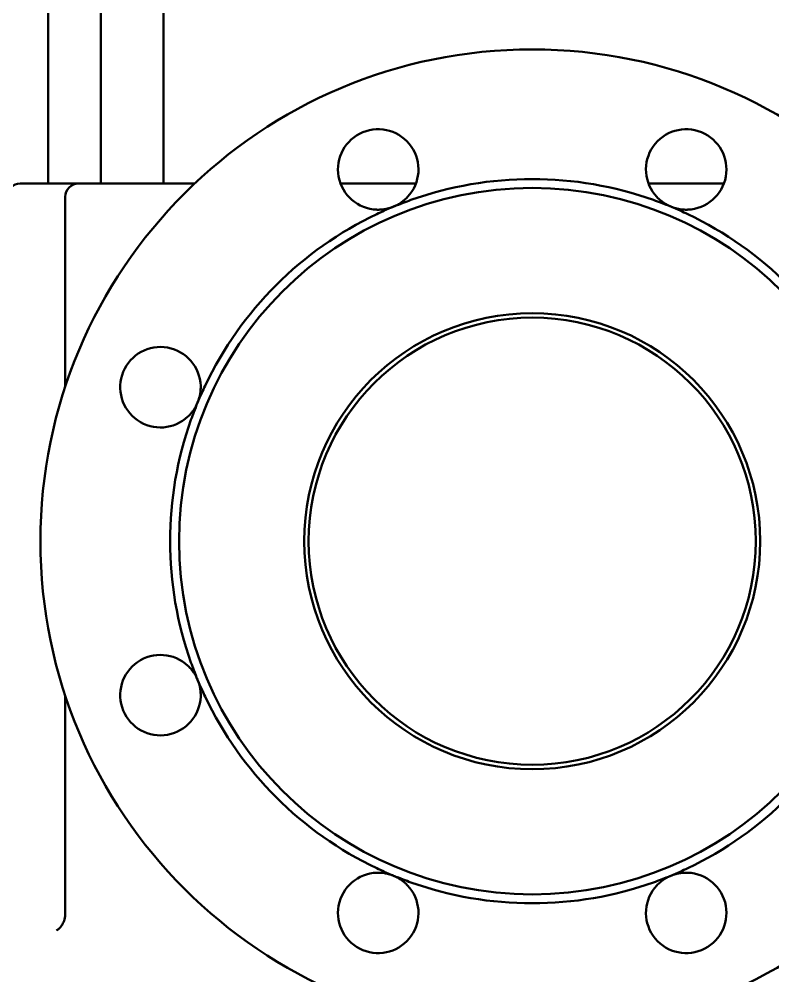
# Model space of a CAD drawing. Header units: millimetres. Extents: x 1510 to 10524, y 7125 to 13164.
# Drawn here: x 5038.24 to 5055.1, y 11276.73 to 11298.13 of the extents above; entities that cross this region are included whole.
import ezdxf

# ---------------------------------------------------------------- set-up
doc = ezdxf.new("R2010")
doc.units = ezdxf.units.MM
doc.header["$LTSCALE"] = 4
doc.layers.add('Visible (ISO)', color=7, linetype='Continuous', lineweight=50)

msp = doc.modelspace()

# ---------------------------------------------------------------- linework, layer by layer
at = {"layer": 'Visible (ISO)'}
for p, q in [((5038.895, 11319.154), (5038.895, 11294.454)), ((5040.075, 11319.154), (5040.075, 11294.454)), ((5041.475, 11319.154), (5041.475, 11294.454)), ((5039.575, 11294.454), (5038.27, 11294.454)), ((5041.299, 11294.454), (5039.575, 11294.454)), ((5041.299, 11294.454), (5042.17, 11294.454)), ((5047.119, 11294.454), (5045.433, 11294.454)), ((5054.008, 11294.454), (5052.321, 11294.454)), ((5039.275, 11289.904), (5039.275, 11294.154)), ((5039.275, 11278.119), (5039.275, 11283.004)), ((5039.24, 11277.94), (5039.24, 11277.94))]:
    msp.add_line(p, q, dxfattribs=at)
for radius in [11, 7.9, 5.1, 5]:
    msp.add_circle((5049.72, 11286.454), radius, dxfattribs=at)
for centre, radius, start, end in [((5046.276, 11294.769), 0.9, 316.9178, 268.0822), ((5053.164, 11294.769), 0.9, 271.9178, 223.0822), ((5038.27, 11294.154), 0.3, 90, 180), ((5039.575, 11294.154), 0.3, 90, 180), ((5049.72, 11286.454), 8.1, 70.4254, 109.5746), ((5049.72, 11286.454), 8.1, 110.8809, 112.5), ((5049.72, 11286.454), 8.1, 109.5746, 110.8809), ((5049.72, 11286.454), 8.1, 69.1191, 70.4254), ((5049.72, 11286.454), 8.1, 67.5, 69.1191), ((5049.72, 11286.454), 8.1, 115.4254, 154.5746), ((5049.72, 11286.454), 8.1, 114.1191, 115.4254), ((5049.72, 11286.454), 8.1, 112.5, 114.1191), ((5049.72, 11286.454), 8.1, 65.8809, 67.5), ((5049.72, 11286.454), 8.1, 64.5746, 65.8809), ((5049.72, 11286.454), 8.1, 25.4254, 64.5746), ((5041.405, 11289.898), 0.9, 1.9178, 313.0822), ((5049.72, 11286.454), 8.1, 154.5746, 155.8809), ((5049.72, 11286.454), 8.1, 155.8809, 157.5), ((5049.72, 11286.454), 8.1, 157.5, 159.1191), ((5049.72, 11286.454), 8.1, 159.1191, 160.4254), ((5049.72, 11286.454), 8.1, 160.4254, 199.5746), ((5041.405, 11283.01), 0.9, 46.9178, 358.0822), ((5049.72, 11286.454), 8.1, 199.5746, 200.8809), ((5049.72, 11286.454), 8.1, 200.8809, 202.5), ((5049.72, 11286.454), 8.1, 202.5, 204.1191), ((5049.72, 11286.454), 8.1, 204.1191, 205.4254), ((5049.72, 11286.454), 8.1, 205.4254, 244.5746), ((5049.72, 11286.454), 8.1, 295.4254, 334.5746), ((5046.276, 11278.139), 0.9, 91.9178, 43.0822), ((5049.72, 11286.454), 8.1, 244.5746, 245.8809), ((5049.72, 11286.454), 8.1, 245.8809, 247.5), ((5053.164, 11278.139), 0.9, 136.9178, 88.0822), ((5049.72, 11286.454), 8.1, 292.5, 294.1191), ((5049.72, 11286.454), 8.1, 294.1191, 295.4254), ((5049.72, 11286.454), 8.1, 247.5, 249.1191), ((5049.72, 11286.454), 8.1, 249.1191, 250.4254), ((5049.72, 11286.454), 8.1, 250.4254, 289.5746), ((5049.72, 11286.454), 8.1, 289.5746, 290.8809), ((5049.72, 11286.454), 8.1, 290.8809, 292.5)]:
    msp.add_arc(centre, radius, start, end, dxfattribs=at)
for points, knots in [([(5046.621, 11293.937), (5046.621, 11293.937), (5046.621, 11293.938), (5046.621, 11293.938), (5046.622, 11293.938), (5046.622, 11293.938), (5046.622, 11293.938), (5046.623, 11293.938), (5046.624, 11293.939), (5046.624, 11293.939), (5046.625, 11293.939), (5046.626, 11293.94), (5046.628, 11293.94), (5046.63, 11293.941), (5046.632, 11293.942), (5046.634, 11293.943), (5046.639, 11293.945), (5046.643, 11293.947), (5046.647, 11293.949), (5046.656, 11293.953), (5046.663, 11293.956), (5046.67, 11293.96), (5046.677, 11293.963), (5046.684, 11293.966), (5046.69, 11293.969), (5046.692, 11293.971), (5046.695, 11293.972), (5046.698, 11293.974), (5046.699, 11293.974), (5046.7, 11293.975), (5046.701, 11293.976), (5046.702, 11293.976), (5046.703, 11293.976), (5046.703, 11293.977), (5046.704, 11293.977), (5046.704, 11293.977), (5046.704, 11293.977), (5046.704, 11293.977), (5046.704, 11293.977), (5046.705, 11293.977), (5046.72, 11293.986), (5046.735, 11293.994), (5046.748, 11294.003), (5046.755, 11294.007), (5046.761, 11294.011), (5046.768, 11294.015), (5046.771, 11294.017), (5046.774, 11294.019), (5046.777, 11294.021), (5046.778, 11294.022), (5046.78, 11294.023), (5046.781, 11294.024), (5046.782, 11294.024), (5046.783, 11294.025), (5046.783, 11294.025), (5046.784, 11294.026), (5046.784, 11294.026), (5046.784, 11294.026), (5046.785, 11294.026), (5046.785, 11294.026), (5046.786, 11294.027), (5046.8, 11294.037), (5046.814, 11294.047), (5046.826, 11294.056), (5046.833, 11294.061), (5046.839, 11294.066), (5046.845, 11294.071), (5046.848, 11294.074), (5046.851, 11294.076), (5046.854, 11294.078), (5046.855, 11294.08), (5046.856, 11294.081), (5046.858, 11294.082), (5046.859, 11294.083), (5046.859, 11294.083), (5046.86, 11294.084), (5046.861, 11294.084), (5046.861, 11294.085), (5046.862, 11294.086), (5046.875, 11294.097), (5046.887, 11294.108), (5046.899, 11294.119), (5046.911, 11294.131), (5046.923, 11294.143), (5046.933, 11294.154)], [0, 0, 0, 0, 0.001953, 0.001953, 0.001953, 0.003906, 0.003906, 0.003906, 0.007812, 0.007812, 0.007812, 0.015625, 0.015625, 0.015625, 0.03125, 0.03125, 0.03125, 0.0625, 0.0625, 0.0625, 0.125, 0.125, 0.125, 0.1875, 0.1875, 0.1875, 0.21875, 0.21875, 0.21875, 0.234375, 0.234375, 0.234375, 0.242187, 0.242187, 0.242187, 0.246094, 0.246094, 0.246094, 0.25, 0.25, 0.25, 0.375, 0.375, 0.375, 0.4375, 0.4375, 0.4375, 0.46875, 0.46875, 0.46875, 0.484375, 0.484375, 0.484375, 0.492187, 0.492187, 0.492187, 0.496094, 0.496094, 0.496094, 0.5, 0.5, 0.5, 0.625, 0.625, 0.625, 0.6875, 0.6875, 0.6875, 0.71875, 0.71875, 0.71875, 0.734375, 0.734375, 0.734375, 0.742187, 0.742187, 0.742187, 0.75, 0.75, 0.75, 0.868685, 0.868685, 0.868685, 1, 1, 1, 1]), ([(5052.507, 11294.154), (5052.517, 11294.143), (5052.528, 11294.132), (5052.54, 11294.121), (5052.541, 11294.12), (5052.541, 11294.119), (5052.542, 11294.119), (5052.547, 11294.114), (5052.553, 11294.108), (5052.559, 11294.103), (5052.562, 11294.1), (5052.565, 11294.097), (5052.568, 11294.094), (5052.57, 11294.093), (5052.572, 11294.091), (5052.573, 11294.09), (5052.574, 11294.089), (5052.575, 11294.089), (5052.576, 11294.088), (5052.577, 11294.087), (5052.577, 11294.087), (5052.578, 11294.086), (5052.583, 11294.082), (5052.586, 11294.079), (5052.591, 11294.076), (5052.598, 11294.069), (5052.606, 11294.063), (5052.614, 11294.056), (5052.621, 11294.052), (5052.627, 11294.047), (5052.634, 11294.042), (5052.637, 11294.039), (5052.641, 11294.037), (5052.644, 11294.034), (5052.646, 11294.033), (5052.648, 11294.032), (5052.65, 11294.031), (5052.651, 11294.03), (5052.651, 11294.029), (5052.652, 11294.029), (5052.653, 11294.028), (5052.653, 11294.028), (5052.654, 11294.028), (5052.654, 11294.028), (5052.654, 11294.027), (5052.655, 11294.027), (5052.66, 11294.024), (5052.663, 11294.022), (5052.667, 11294.019), (5052.675, 11294.013), (5052.683, 11294.008), (5052.692, 11294.003), (5052.699, 11293.998), (5052.706, 11293.994), (5052.713, 11293.99), (5052.717, 11293.988), (5052.72, 11293.986), (5052.724, 11293.984), (5052.726, 11293.983), (5052.728, 11293.982), (5052.73, 11293.981), (5052.731, 11293.98), (5052.732, 11293.98), (5052.733, 11293.979), (5052.733, 11293.979), (5052.734, 11293.978), (5052.735, 11293.978), (5052.737, 11293.977), (5052.738, 11293.976), (5052.739, 11293.976), (5052.748, 11293.971), (5052.758, 11293.966), (5052.77, 11293.96), (5052.774, 11293.958), (5052.777, 11293.956), (5052.781, 11293.954), (5052.793, 11293.949), (5052.806, 11293.943), (5052.82, 11293.937)], [0, 0, 0, 0, 0.125, 0.125, 0.125, 0.131407, 0.131407, 0.131407, 0.1875, 0.1875, 0.1875, 0.21875, 0.21875, 0.21875, 0.234375, 0.234375, 0.234375, 0.242187, 0.242187, 0.242187, 0.248518, 0.248518, 0.248518, 0.293776, 0.293776, 0.293776, 0.375, 0.375, 0.375, 0.4375, 0.4375, 0.4375, 0.46875, 0.46875, 0.46875, 0.484375, 0.484375, 0.484375, 0.492187, 0.492187, 0.492187, 0.496094, 0.496094, 0.496094, 0.498337, 0.498337, 0.498337, 0.542625, 0.542625, 0.542625, 0.625, 0.625, 0.625, 0.6875, 0.6875, 0.6875, 0.71875, 0.71875, 0.71875, 0.734375, 0.734375, 0.734375, 0.742187, 0.742187, 0.742187, 0.748047, 0.748047, 0.748047, 0.765344, 0.765344, 0.765344, 0.875, 0.875, 0.875, 0.90625, 0.90625, 0.90625, 1, 1, 1, 1]), ([(5046.246, 11293.869), (5046.261, 11293.869), (5046.277, 11293.869), (5046.293, 11293.869), (5046.294, 11293.869), (5046.295, 11293.869), (5046.296, 11293.869), (5046.303, 11293.869), (5046.311, 11293.869), (5046.318, 11293.87), (5046.323, 11293.87), (5046.327, 11293.87), (5046.332, 11293.87), (5046.334, 11293.871), (5046.336, 11293.871), (5046.338, 11293.871), (5046.339, 11293.871), (5046.34, 11293.871), (5046.342, 11293.871), (5046.342, 11293.871), (5046.344, 11293.871), (5046.344, 11293.871), (5046.35, 11293.872), (5046.355, 11293.872), (5046.361, 11293.873), (5046.37, 11293.874), (5046.38, 11293.875), (5046.391, 11293.876), (5046.399, 11293.877), (5046.407, 11293.878), (5046.415, 11293.88), (5046.419, 11293.88), (5046.424, 11293.881), (5046.428, 11293.882), (5046.43, 11293.882), (5046.432, 11293.882), (5046.434, 11293.883), (5046.435, 11293.883), (5046.436, 11293.883), (5046.437, 11293.883), (5046.438, 11293.883), (5046.438, 11293.884), (5046.439, 11293.884), (5046.439, 11293.884), (5046.44, 11293.884), (5046.44, 11293.884), (5046.446, 11293.885), (5046.45, 11293.886), (5046.455, 11293.887), (5046.464, 11293.889), (5046.474, 11293.891), (5046.484, 11293.893), (5046.492, 11293.895), (5046.5, 11293.897), (5046.508, 11293.899), (5046.512, 11293.9), (5046.516, 11293.901), (5046.52, 11293.902), (5046.522, 11293.903), (5046.524, 11293.904), (5046.526, 11293.904), (5046.527, 11293.904), (5046.528, 11293.905), (5046.529, 11293.905), (5046.53, 11293.905), (5046.531, 11293.906), (5046.532, 11293.906), (5046.534, 11293.906), (5046.535, 11293.907), (5046.536, 11293.907), (5046.545, 11293.91), (5046.557, 11293.913), (5046.57, 11293.918), (5046.573, 11293.919), (5046.577, 11293.921), (5046.581, 11293.922), (5046.593, 11293.926), (5046.606, 11293.931), (5046.621, 11293.937)], [0, 0, 0, 0, 0.125, 0.125, 0.125, 0.131407, 0.131407, 0.131407, 0.1875, 0.1875, 0.1875, 0.21875, 0.21875, 0.21875, 0.234375, 0.234375, 0.234375, 0.242188, 0.242188, 0.242188, 0.248518, 0.248518, 0.248518, 0.293776, 0.293776, 0.293776, 0.375, 0.375, 0.375, 0.4375, 0.4375, 0.4375, 0.46875, 0.46875, 0.46875, 0.484375, 0.484375, 0.484375, 0.492188, 0.492188, 0.492188, 0.496094, 0.496094, 0.496094, 0.498337, 0.498337, 0.498337, 0.542625, 0.542625, 0.542625, 0.625, 0.625, 0.625, 0.6875, 0.6875, 0.6875, 0.71875, 0.71875, 0.71875, 0.734375, 0.734375, 0.734375, 0.742188, 0.742188, 0.742188, 0.748047, 0.748047, 0.748047, 0.765344, 0.765344, 0.765344, 0.875, 0.875, 0.875, 0.90625, 0.90625, 0.90625, 1, 1, 1, 1]), ([(5052.82, 11293.937), (5052.83, 11293.933), (5052.839, 11293.93), (5052.847, 11293.927), (5052.856, 11293.923), (5052.864, 11293.92), (5052.871, 11293.918), (5052.878, 11293.915), (5052.885, 11293.913), (5052.891, 11293.911), (5052.894, 11293.91), (5052.897, 11293.909), (5052.9, 11293.908), (5052.902, 11293.908), (5052.903, 11293.908), (5052.904, 11293.907), (5052.905, 11293.907), (5052.906, 11293.907), (5052.906, 11293.907), (5052.907, 11293.906), (5052.907, 11293.906), (5052.907, 11293.906), (5052.907, 11293.906), (5052.908, 11293.906), (5052.908, 11293.906), (5052.925, 11293.901), (5052.941, 11293.897), (5052.957, 11293.893), (5052.964, 11293.891), (5052.972, 11293.89), (5052.979, 11293.888), (5052.983, 11293.887), (5052.986, 11293.887), (5052.99, 11293.886), (5052.991, 11293.886), (5052.993, 11293.885), (5052.995, 11293.885), (5052.996, 11293.885), (5052.997, 11293.885), (5052.997, 11293.884), (5052.998, 11293.884), (5052.998, 11293.884), (5052.999, 11293.884), (5052.999, 11293.884), (5052.999, 11293.884), (5053, 11293.884), (5053.017, 11293.881), (5053.034, 11293.878), (5053.05, 11293.876), (5053.058, 11293.875), (5053.066, 11293.874), (5053.073, 11293.873), (5053.077, 11293.873), (5053.081, 11293.873), (5053.085, 11293.872), (5053.086, 11293.872), (5053.088, 11293.872), (5053.09, 11293.872), (5053.091, 11293.872), (5053.092, 11293.872), (5053.093, 11293.872), (5053.094, 11293.872), (5053.095, 11293.871), (5053.096, 11293.871), (5053.113, 11293.87), (5053.129, 11293.869), (5053.145, 11293.869), (5053.162, 11293.869), (5053.179, 11293.869), (5053.195, 11293.869)], [0, 0, 0, 0, 0.0625, 0.0625, 0.0625, 0.125, 0.125, 0.125, 0.1875, 0.1875, 0.1875, 0.21875, 0.21875, 0.21875, 0.234375, 0.234375, 0.234375, 0.242188, 0.242188, 0.242188, 0.246094, 0.246094, 0.246094, 0.25, 0.25, 0.25, 0.375, 0.375, 0.375, 0.4375, 0.4375, 0.4375, 0.46875, 0.46875, 0.46875, 0.484375, 0.484375, 0.484375, 0.492188, 0.492188, 0.492188, 0.496094, 0.496094, 0.496094, 0.5, 0.5, 0.5, 0.625, 0.625, 0.625, 0.6875, 0.6875, 0.6875, 0.71875, 0.71875, 0.71875, 0.734375, 0.734375, 0.734375, 0.742188, 0.742188, 0.742188, 0.75, 0.75, 0.75, 0.868685, 0.868685, 0.868685, 1, 1, 1, 1]), ([(5042.237, 11289.554), (5042.241, 11289.562), (5042.244, 11289.571), (5042.247, 11289.579), (5042.25, 11289.587), (5042.253, 11289.594), (5042.255, 11289.601), (5042.257, 11289.608), (5042.259, 11289.614), (5042.261, 11289.62), (5042.262, 11289.622), (5042.263, 11289.625), (5042.264, 11289.628), (5042.264, 11289.629), (5042.265, 11289.63), (5042.265, 11289.631), (5042.265, 11289.632), (5042.265, 11289.633), (5042.266, 11289.633), (5042.266, 11289.634), (5042.266, 11289.634), (5042.266, 11289.635), (5042.271, 11289.651), (5042.275, 11289.665), (5042.278, 11289.679), (5042.28, 11289.687), (5042.282, 11289.693), (5042.283, 11289.7), (5042.284, 11289.703), (5042.285, 11289.707), (5042.286, 11289.71), (5042.286, 11289.712), (5042.286, 11289.713), (5042.287, 11289.715), (5042.287, 11289.716), (5042.287, 11289.716), (5042.287, 11289.717), (5042.287, 11289.718), (5042.287, 11289.718), (5042.288, 11289.719), (5042.289, 11289.724), (5042.289, 11289.729), (5042.29, 11289.734), (5042.292, 11289.745), (5042.294, 11289.755), (5042.296, 11289.765), (5042.297, 11289.773), (5042.298, 11289.78), (5042.298, 11289.787), (5042.299, 11289.79), (5042.299, 11289.794), (5042.3, 11289.797), (5042.3, 11289.799), (5042.3, 11289.801), (5042.3, 11289.802), (5042.3, 11289.803), (5042.3, 11289.804), (5042.301, 11289.805), (5042.301, 11289.806), (5042.301, 11289.806), (5042.301, 11289.807), (5042.302, 11289.815), (5042.302, 11289.822), (5042.303, 11289.83), (5042.304, 11289.847), (5042.305, 11289.863), (5042.305, 11289.879), (5042.305, 11289.885), (5042.305, 11289.892), (5042.305, 11289.898)], [0, 0, 0, 0, 0.0625, 0.0625, 0.0625, 0.125, 0.125, 0.125, 0.1875, 0.1875, 0.1875, 0.21875, 0.21875, 0.21875, 0.234375, 0.234375, 0.234375, 0.242187, 0.242187, 0.242187, 0.25, 0.25, 0.25, 0.375, 0.375, 0.375, 0.4375, 0.4375, 0.4375, 0.46875, 0.46875, 0.46875, 0.484375, 0.484375, 0.484375, 0.492187, 0.492187, 0.492187, 0.5, 0.5, 0.5, 0.539262, 0.539262, 0.539262, 0.625, 0.625, 0.625, 0.6875, 0.6875, 0.6875, 0.71875, 0.71875, 0.71875, 0.734375, 0.734375, 0.734375, 0.742187, 0.742187, 0.742187, 0.75, 0.75, 0.75, 0.808024, 0.808024, 0.808024, 0.942611, 0.942611, 0.942611, 1, 1, 1, 1]), ([(5042.02, 11289.241), (5042.031, 11289.251), (5042.042, 11289.262), (5042.054, 11289.274), (5042.054, 11289.274), (5042.055, 11289.275), (5042.055, 11289.276), (5042.061, 11289.281), (5042.066, 11289.286), (5042.071, 11289.292), (5042.074, 11289.295), (5042.077, 11289.299), (5042.08, 11289.302), (5042.081, 11289.304), (5042.083, 11289.305), (5042.084, 11289.307), (5042.085, 11289.308), (5042.086, 11289.309), (5042.086, 11289.31), (5042.087, 11289.31), (5042.088, 11289.311), (5042.088, 11289.312), (5042.092, 11289.316), (5042.095, 11289.32), (5042.099, 11289.324), (5042.105, 11289.332), (5042.111, 11289.34), (5042.118, 11289.348), (5042.123, 11289.354), (5042.128, 11289.361), (5042.132, 11289.368), (5042.135, 11289.371), (5042.137, 11289.374), (5042.14, 11289.378), (5042.141, 11289.38), (5042.142, 11289.381), (5042.144, 11289.383), (5042.144, 11289.384), (5042.145, 11289.385), (5042.146, 11289.386), (5042.146, 11289.386), (5042.146, 11289.387), (5042.146, 11289.387), (5042.147, 11289.388), (5042.147, 11289.388), (5042.147, 11289.388), (5042.151, 11289.393), (5042.153, 11289.396), (5042.155, 11289.401), (5042.161, 11289.409), (5042.166, 11289.417), (5042.172, 11289.426), (5042.176, 11289.433), (5042.18, 11289.439), (5042.184, 11289.447), (5042.186, 11289.45), (5042.188, 11289.454), (5042.19, 11289.458), (5042.191, 11289.46), (5042.192, 11289.462), (5042.194, 11289.463), (5042.194, 11289.464), (5042.195, 11289.465), (5042.195, 11289.466), (5042.196, 11289.467), (5042.196, 11289.468), (5042.196, 11289.468), (5042.197, 11289.471), (5042.198, 11289.471), (5042.199, 11289.473), (5042.203, 11289.481), (5042.208, 11289.492), (5042.214, 11289.504), (5042.216, 11289.507), (5042.218, 11289.511), (5042.22, 11289.515), (5042.225, 11289.526), (5042.231, 11289.539), (5042.237, 11289.554)], [0, 0, 0, 0, 0.125, 0.125, 0.125, 0.131407, 0.131407, 0.131407, 0.1875, 0.1875, 0.1875, 0.21875, 0.21875, 0.21875, 0.234375, 0.234375, 0.234375, 0.242187, 0.242187, 0.242187, 0.248518, 0.248518, 0.248518, 0.293776, 0.293776, 0.293776, 0.375, 0.375, 0.375, 0.4375, 0.4375, 0.4375, 0.46875, 0.46875, 0.46875, 0.484375, 0.484375, 0.484375, 0.492187, 0.492187, 0.492187, 0.496094, 0.496094, 0.496094, 0.498337, 0.498337, 0.498337, 0.542625, 0.542625, 0.542625, 0.625, 0.625, 0.625, 0.6875, 0.6875, 0.6875, 0.71875, 0.71875, 0.71875, 0.734375, 0.734375, 0.734375, 0.742188, 0.742188, 0.742188, 0.748047, 0.748047, 0.748047, 0.765344, 0.765344, 0.765344, 0.875, 0.875, 0.875, 0.90625, 0.90625, 0.90625, 1, 1, 1, 1]), ([(5042.237, 11283.354), (5042.233, 11283.364), (5042.229, 11283.373), (5042.225, 11283.381), (5042.222, 11283.389), (5042.218, 11283.397), (5042.214, 11283.404), (5042.211, 11283.411), (5042.208, 11283.417), (5042.205, 11283.423), (5042.203, 11283.426), (5042.202, 11283.429), (5042.201, 11283.431), (5042.2, 11283.433), (5042.199, 11283.434), (5042.199, 11283.435), (5042.198, 11283.436), (5042.198, 11283.436), (5042.198, 11283.437), (5042.197, 11283.437), (5042.197, 11283.437), (5042.197, 11283.438), (5042.197, 11283.438), (5042.197, 11283.438), (5042.197, 11283.439), (5042.188, 11283.454), (5042.18, 11283.468), (5042.172, 11283.482), (5042.167, 11283.489), (5042.163, 11283.495), (5042.159, 11283.501), (5042.157, 11283.504), (5042.155, 11283.507), (5042.153, 11283.51), (5042.152, 11283.512), (5042.151, 11283.513), (5042.15, 11283.515), (5042.15, 11283.515), (5042.149, 11283.516), (5042.149, 11283.517), (5042.149, 11283.517), (5042.148, 11283.518), (5042.148, 11283.518), (5042.148, 11283.518), (5042.148, 11283.519), (5042.147, 11283.519), (5042.137, 11283.534), (5042.128, 11283.547), (5042.118, 11283.56), (5042.113, 11283.566), (5042.108, 11283.572), (5042.103, 11283.578), (5042.101, 11283.581), (5042.098, 11283.584), (5042.096, 11283.587), (5042.095, 11283.589), (5042.093, 11283.59), (5042.092, 11283.591), (5042.092, 11283.592), (5042.091, 11283.593), (5042.09, 11283.594), (5042.09, 11283.594), (5042.089, 11283.595), (5042.089, 11283.596), (5042.077, 11283.609), (5042.066, 11283.621), (5042.055, 11283.632), (5042.043, 11283.645), (5042.032, 11283.656), (5042.02, 11283.667)], [0, 0, 0, 0, 0.0625, 0.0625, 0.0625, 0.125, 0.125, 0.125, 0.1875, 0.1875, 0.1875, 0.21875, 0.21875, 0.21875, 0.234375, 0.234375, 0.234375, 0.242187, 0.242187, 0.242187, 0.246094, 0.246094, 0.246094, 0.25, 0.25, 0.25, 0.375, 0.375, 0.375, 0.4375, 0.4375, 0.4375, 0.46875, 0.46875, 0.46875, 0.484375, 0.484375, 0.484375, 0.492187, 0.492187, 0.492187, 0.496094, 0.496094, 0.496094, 0.5, 0.5, 0.5, 0.625, 0.625, 0.625, 0.6875, 0.6875, 0.6875, 0.71875, 0.71875, 0.71875, 0.734375, 0.734375, 0.734375, 0.742187, 0.742187, 0.742187, 0.75, 0.75, 0.75, 0.868685, 0.868685, 0.868685, 1, 1, 1, 1]), ([(5042.305, 11283.01), (5042.305, 11283.016), (5042.305, 11283.023), (5042.305, 11283.029), (5042.305, 11283.037), (5042.305, 11283.045), (5042.304, 11283.053), (5042.304, 11283.061), (5042.304, 11283.068), (5042.303, 11283.076), (5042.303, 11283.077), (5042.303, 11283.077), (5042.303, 11283.078), (5042.303, 11283.081), (5042.302, 11283.085), (5042.302, 11283.088), (5042.302, 11283.09), (5042.302, 11283.092), (5042.301, 11283.094), (5042.301, 11283.095), (5042.301, 11283.096), (5042.301, 11283.097), (5042.301, 11283.098), (5042.301, 11283.099), (5042.301, 11283.1), (5042.299, 11283.114), (5042.298, 11283.128), (5042.296, 11283.143), (5042.294, 11283.15), (5042.293, 11283.157), (5042.292, 11283.165), (5042.291, 11283.168), (5042.291, 11283.171), (5042.29, 11283.174), (5042.29, 11283.175), (5042.29, 11283.176), (5042.29, 11283.177), (5042.289, 11283.178), (5042.289, 11283.18), (5042.289, 11283.182), (5042.288, 11283.183), (5042.288, 11283.184), (5042.288, 11283.185), (5042.288, 11283.186), (5042.288, 11283.187), (5042.288, 11283.188), (5042.285, 11283.201), (5042.282, 11283.214), (5042.278, 11283.228), (5042.277, 11283.235), (5042.275, 11283.243), (5042.273, 11283.25), (5042.272, 11283.254), (5042.271, 11283.257), (5042.27, 11283.261), (5042.269, 11283.263), (5042.268, 11283.265), (5042.268, 11283.267), (5042.268, 11283.268), (5042.267, 11283.269), (5042.267, 11283.27), (5042.267, 11283.27), (5042.267, 11283.271), (5042.267, 11283.271), (5042.266, 11283.272), (5042.266, 11283.272), (5042.266, 11283.273), (5042.263, 11283.282), (5042.26, 11283.293), (5042.255, 11283.307), (5042.253, 11283.314), (5042.25, 11283.321), (5042.247, 11283.329), (5042.244, 11283.337), (5042.241, 11283.345), (5042.237, 11283.354)], [0, 0, 0, 0, 0.057407, 0.057407, 0.057407, 0.125, 0.125, 0.125, 0.1875, 0.1875, 0.1875, 0.191999, 0.191999, 0.191999, 0.21875, 0.21875, 0.21875, 0.234375, 0.234375, 0.234375, 0.242187, 0.242187, 0.242187, 0.25, 0.25, 0.25, 0.375, 0.375, 0.375, 0.4375, 0.4375, 0.4375, 0.460765, 0.460765, 0.460765, 0.46875, 0.46875, 0.46875, 0.484375, 0.484375, 0.484375, 0.492188, 0.492188, 0.492188, 0.5, 0.5, 0.5, 0.625, 0.625, 0.625, 0.6875, 0.6875, 0.6875, 0.71875, 0.71875, 0.71875, 0.734375, 0.734375, 0.734375, 0.742188, 0.742188, 0.742188, 0.746094, 0.746094, 0.746094, 0.75, 0.75, 0.75, 0.875, 0.875, 0.875, 0.9375, 0.9375, 0.9375, 1, 1, 1, 1]), ([(5046.621, 11278.97), (5046.611, 11278.974), (5046.602, 11278.978), (5046.593, 11278.981), (5046.585, 11278.984), (5046.577, 11278.987), (5046.57, 11278.99), (5046.562, 11278.992), (5046.555, 11278.995), (5046.549, 11278.997), (5046.546, 11278.998), (5046.543, 11278.998), (5046.54, 11278.999), (5046.539, 11279), (5046.538, 11279), (5046.536, 11279.001), (5046.536, 11279.001), (5046.535, 11279.001), (5046.534, 11279.001), (5046.534, 11279.001), (5046.534, 11279.001), (5046.533, 11279.001), (5046.533, 11279.002), (5046.533, 11279.002), (5046.532, 11279.002), (5046.516, 11279.007), (5046.499, 11279.011), (5046.484, 11279.015), (5046.476, 11279.016), (5046.469, 11279.018), (5046.462, 11279.02), (5046.458, 11279.02), (5046.455, 11279.021), (5046.451, 11279.022), (5046.449, 11279.022), (5046.448, 11279.022), (5046.446, 11279.023), (5046.445, 11279.023), (5046.444, 11279.023), (5046.443, 11279.023), (5046.443, 11279.023), (5046.442, 11279.023), (5046.442, 11279.024), (5046.441, 11279.024), (5046.441, 11279.024), (5046.441, 11279.024), (5046.423, 11279.027), (5046.407, 11279.03), (5046.391, 11279.032), (5046.383, 11279.033), (5046.375, 11279.034), (5046.367, 11279.034), (5046.364, 11279.035), (5046.36, 11279.035), (5046.356, 11279.035), (5046.354, 11279.036), (5046.352, 11279.036), (5046.35, 11279.036), (5046.35, 11279.036), (5046.349, 11279.036), (5046.348, 11279.036), (5046.347, 11279.036), (5046.346, 11279.036), (5046.345, 11279.036), (5046.328, 11279.038), (5046.311, 11279.038), (5046.296, 11279.039), (5046.278, 11279.039), (5046.262, 11279.039), (5046.246, 11279.038)], [0, 0, 0, 0, 0.0625, 0.0625, 0.0625, 0.125, 0.125, 0.125, 0.1875, 0.1875, 0.1875, 0.21875, 0.21875, 0.21875, 0.234375, 0.234375, 0.234375, 0.242187, 0.242187, 0.242187, 0.246094, 0.246094, 0.246094, 0.25, 0.25, 0.25, 0.375, 0.375, 0.375, 0.4375, 0.4375, 0.4375, 0.46875, 0.46875, 0.46875, 0.484375, 0.484375, 0.484375, 0.492187, 0.492187, 0.492187, 0.496094, 0.496094, 0.496094, 0.5, 0.5, 0.5, 0.625, 0.625, 0.625, 0.6875, 0.6875, 0.6875, 0.71875, 0.71875, 0.71875, 0.734375, 0.734375, 0.734375, 0.742187, 0.742187, 0.742187, 0.75, 0.75, 0.75, 0.868685, 0.868685, 0.868685, 1, 1, 1, 1]), ([(5053.195, 11279.038), (5053.18, 11279.039), (5053.164, 11279.039), (5053.148, 11279.039), (5053.147, 11279.039), (5053.146, 11279.039), (5053.145, 11279.039), (5053.138, 11279.039), (5053.13, 11279.038), (5053.122, 11279.038), (5053.118, 11279.038), (5053.113, 11279.038), (5053.109, 11279.037), (5053.107, 11279.037), (5053.105, 11279.037), (5053.102, 11279.037), (5053.101, 11279.037), (5053.1, 11279.037), (5053.099, 11279.037), (5053.098, 11279.036), (5053.097, 11279.036), (5053.096, 11279.036), (5053.09, 11279.036), (5053.086, 11279.035), (5053.08, 11279.035), (5053.07, 11279.034), (5053.06, 11279.033), (5053.05, 11279.032), (5053.042, 11279.031), (5053.034, 11279.029), (5053.025, 11279.028), (5053.021, 11279.027), (5053.017, 11279.027), (5053.013, 11279.026), (5053.011, 11279.026), (5053.009, 11279.025), (5053.006, 11279.025), (5053.005, 11279.025), (5053.004, 11279.025), (5053.003, 11279.024), (5053.003, 11279.024), (5053.002, 11279.024), (5053.002, 11279.024), (5053.001, 11279.024), (5053.001, 11279.024), (5053.001, 11279.024), (5052.994, 11279.023), (5052.991, 11279.022), (5052.986, 11279.021), (5052.976, 11279.019), (5052.967, 11279.017), (5052.957, 11279.015), (5052.949, 11279.013), (5052.941, 11279.011), (5052.933, 11279.009), (5052.929, 11279.008), (5052.925, 11279.006), (5052.921, 11279.005), (5052.919, 11279.005), (5052.917, 11279.004), (5052.914, 11279.004), (5052.913, 11279.003), (5052.912, 11279.003), (5052.911, 11279.003), (5052.911, 11279.002), (5052.91, 11279.002), (5052.909, 11279.002), (5052.907, 11279.001), (5052.906, 11279.001), (5052.904, 11279.001), (5052.895, 11278.998), (5052.884, 11278.994), (5052.871, 11278.99), (5052.867, 11278.989), (5052.864, 11278.987), (5052.86, 11278.986), (5052.848, 11278.981), (5052.834, 11278.976), (5052.82, 11278.97)], [0, 0, 0, 0, 0.125, 0.125, 0.125, 0.131407, 0.131407, 0.131407, 0.1875, 0.1875, 0.1875, 0.21875, 0.21875, 0.21875, 0.234375, 0.234375, 0.234375, 0.242187, 0.242187, 0.242187, 0.248518, 0.248518, 0.248518, 0.293776, 0.293776, 0.293776, 0.375, 0.375, 0.375, 0.4375, 0.4375, 0.4375, 0.46875, 0.46875, 0.46875, 0.484375, 0.484375, 0.484375, 0.492187, 0.492187, 0.492187, 0.496094, 0.496094, 0.496094, 0.498337, 0.498337, 0.498337, 0.542625, 0.542625, 0.542625, 0.625, 0.625, 0.625, 0.6875, 0.6875, 0.6875, 0.71875, 0.71875, 0.71875, 0.734375, 0.734375, 0.734375, 0.742187, 0.742187, 0.742187, 0.748047, 0.748047, 0.748047, 0.765344, 0.765344, 0.765344, 0.875, 0.875, 0.875, 0.90625, 0.90625, 0.90625, 1, 1, 1, 1]), ([(5046.933, 11278.754), (5046.923, 11278.765), (5046.912, 11278.776), (5046.9, 11278.787), (5046.9, 11278.788), (5046.899, 11278.788), (5046.899, 11278.789), (5046.893, 11278.794), (5046.888, 11278.799), (5046.882, 11278.805), (5046.879, 11278.807), (5046.876, 11278.81), (5046.872, 11278.813), (5046.871, 11278.815), (5046.869, 11278.816), (5046.867, 11278.818), (5046.866, 11278.818), (5046.865, 11278.819), (5046.865, 11278.82), (5046.864, 11278.821), (5046.863, 11278.821), (5046.862, 11278.822), (5046.858, 11278.826), (5046.854, 11278.829), (5046.85, 11278.832), (5046.843, 11278.838), (5046.835, 11278.845), (5046.826, 11278.851), (5046.82, 11278.856), (5046.813, 11278.861), (5046.807, 11278.866), (5046.803, 11278.869), (5046.8, 11278.871), (5046.796, 11278.873), (5046.794, 11278.875), (5046.793, 11278.876), (5046.791, 11278.877), (5046.79, 11278.878), (5046.789, 11278.878), (5046.788, 11278.879), (5046.788, 11278.879), (5046.787, 11278.88), (5046.787, 11278.88), (5046.787, 11278.88), (5046.786, 11278.88), (5046.786, 11278.881), (5046.781, 11278.884), (5046.778, 11278.886), (5046.774, 11278.889), (5046.766, 11278.894), (5046.757, 11278.9), (5046.748, 11278.905), (5046.742, 11278.909), (5046.735, 11278.913), (5046.727, 11278.918), (5046.724, 11278.92), (5046.72, 11278.922), (5046.716, 11278.924), (5046.715, 11278.925), (5046.713, 11278.926), (5046.711, 11278.927), (5046.71, 11278.928), (5046.709, 11278.928), (5046.708, 11278.929), (5046.707, 11278.929), (5046.706, 11278.929), (5046.706, 11278.93), (5046.704, 11278.931), (5046.703, 11278.931), (5046.702, 11278.932), (5046.693, 11278.937), (5046.683, 11278.942), (5046.67, 11278.948), (5046.667, 11278.95), (5046.663, 11278.951), (5046.659, 11278.953), (5046.648, 11278.959), (5046.635, 11278.964), (5046.621, 11278.97)], [0, 0, 0, 0, 0.125, 0.125, 0.125, 0.131407, 0.131407, 0.131407, 0.1875, 0.1875, 0.1875, 0.21875, 0.21875, 0.21875, 0.234375, 0.234375, 0.234375, 0.242188, 0.242188, 0.242188, 0.248518, 0.248518, 0.248518, 0.293776, 0.293776, 0.293776, 0.375, 0.375, 0.375, 0.4375, 0.4375, 0.4375, 0.46875, 0.46875, 0.46875, 0.484375, 0.484375, 0.484375, 0.492188, 0.492188, 0.492188, 0.496094, 0.496094, 0.496094, 0.498337, 0.498337, 0.498337, 0.542625, 0.542625, 0.542625, 0.625, 0.625, 0.625, 0.6875, 0.6875, 0.6875, 0.71875, 0.71875, 0.71875, 0.734375, 0.734375, 0.734375, 0.742188, 0.742188, 0.742188, 0.748047, 0.748047, 0.748047, 0.765344, 0.765344, 0.765344, 0.875, 0.875, 0.875, 0.90625, 0.90625, 0.90625, 1, 1, 1, 1]), ([(5052.82, 11278.97), (5052.81, 11278.966), (5052.801, 11278.963), (5052.793, 11278.959), (5052.785, 11278.955), (5052.777, 11278.951), (5052.77, 11278.948), (5052.763, 11278.945), (5052.757, 11278.941), (5052.751, 11278.938), (5052.748, 11278.937), (5052.746, 11278.936), (5052.743, 11278.934), (5052.742, 11278.933), (5052.74, 11278.933), (5052.739, 11278.932), (5052.739, 11278.932), (5052.738, 11278.932), (5052.737, 11278.931), (5052.737, 11278.931), (5052.737, 11278.931), (5052.737, 11278.931), (5052.736, 11278.931), (5052.736, 11278.931), (5052.736, 11278.93), (5052.72, 11278.922), (5052.706, 11278.913), (5052.692, 11278.905), (5052.686, 11278.901), (5052.679, 11278.897), (5052.673, 11278.893), (5052.67, 11278.891), (5052.667, 11278.889), (5052.664, 11278.887), (5052.662, 11278.886), (5052.661, 11278.885), (5052.659, 11278.884), (5052.659, 11278.883), (5052.658, 11278.883), (5052.657, 11278.882), (5052.657, 11278.882), (5052.657, 11278.882), (5052.656, 11278.882), (5052.656, 11278.881), (5052.656, 11278.881), (5052.655, 11278.881), (5052.641, 11278.871), (5052.627, 11278.861), (5052.614, 11278.851), (5052.608, 11278.846), (5052.602, 11278.841), (5052.596, 11278.837), (5052.593, 11278.834), (5052.59, 11278.832), (5052.587, 11278.829), (5052.586, 11278.828), (5052.584, 11278.827), (5052.583, 11278.826), (5052.582, 11278.825), (5052.581, 11278.825), (5052.581, 11278.824), (5052.58, 11278.823), (5052.579, 11278.823), (5052.579, 11278.822), (5052.566, 11278.811), (5052.553, 11278.8), (5052.542, 11278.789), (5052.529, 11278.777), (5052.518, 11278.765), (5052.507, 11278.754)], [0, 0, 0, 0, 0.0625, 0.0625, 0.0625, 0.125, 0.125, 0.125, 0.1875, 0.1875, 0.1875, 0.21875, 0.21875, 0.21875, 0.234375, 0.234375, 0.234375, 0.242188, 0.242188, 0.242188, 0.246094, 0.246094, 0.246094, 0.25, 0.25, 0.25, 0.375, 0.375, 0.375, 0.4375, 0.4375, 0.4375, 0.46875, 0.46875, 0.46875, 0.484375, 0.484375, 0.484375, 0.492188, 0.492188, 0.492188, 0.496094, 0.496094, 0.496094, 0.5, 0.5, 0.5, 0.625, 0.625, 0.625, 0.6875, 0.6875, 0.6875, 0.71875, 0.71875, 0.71875, 0.734375, 0.734375, 0.734375, 0.742188, 0.742188, 0.742188, 0.75, 0.75, 0.75, 0.868685, 0.868685, 0.868685, 1, 1, 1, 1]), ([(5039.082, 11277.746), (5039.082, 11277.746), (5039.082, 11277.746), (5039.085, 11277.748), (5039.091, 11277.751), (5039.108, 11277.763), (5039.116, 11277.77), (5039.143, 11277.793), (5039.164, 11277.815), (5039.204, 11277.867), (5039.222, 11277.898), (5039.254, 11277.972), (5039.267, 11278.017), (5039.274, 11278.082), (5039.275, 11278.101), (5039.275, 11278.119)], [0.3469813, 0.3469813, 0.3469813, 0.3469813, 0.3851658, 0.3851658, 0.5100906, 0.5100906, 0.5948753, 0.5948753, 0.7363492, 0.7363492, 0.8677289, 0.8677289, 1.0228203, 1.0228203, 1.0853836, 1.0853836, 1.0853836, 1.0853836])]:
    msp.add_open_spline(points, degree=3, knots=knots, dxfattribs=at)
for points in [[(5042.305, 11289.898), (5042.305, 11289.908), (5042.305, 11289.918), (5042.305, 11289.928)], [(5042.305, 11282.98), (5042.305, 11282.99), (5042.305, 11283), (5042.305, 11283.01)]]:
    msp.add_open_spline(points, degree=3, dxfattribs=at)

doc.saveas('drawing.dxf')
